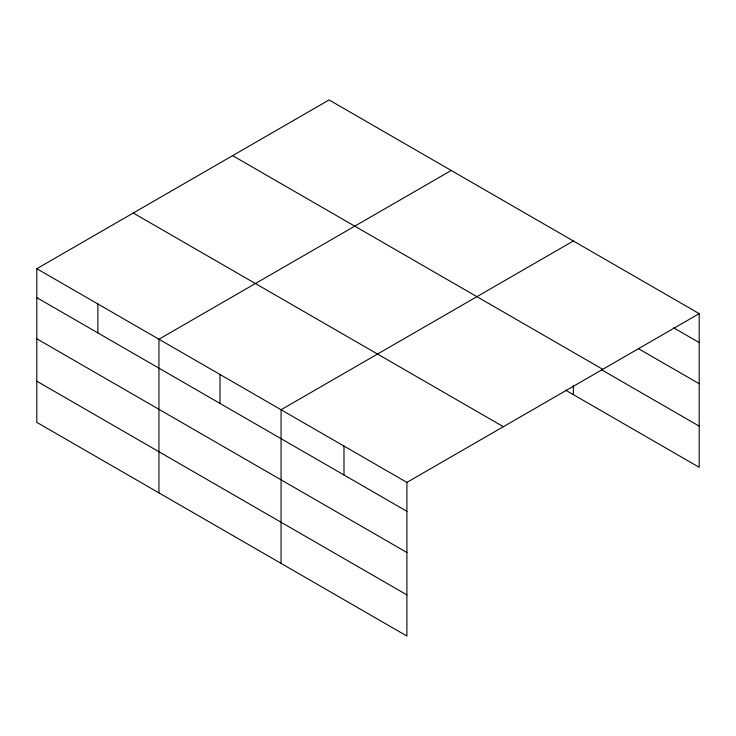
<?xml version="1.0" encoding="UTF-8"?>
<svg xmlns="http://www.w3.org/2000/svg" width="736" height="736" viewBox="0 0 736 736"><rect width="100%" height="100%" fill="white"/><g stroke="black" fill="none" stroke-linecap="round" stroke-linejoin="round"><path stroke-width="1.1" d="M406.907 552.488L406.907 482.393L36.8 268.704L36.8 422.363L406.907 636.042L406.907 552.488L36.8 338.799M565.487 390.089L699.2 467.296L699.2 313.637L329.093 99.958L36.8 268.704M451.223 170.467L158.939 339.222L158.939 492.881M573.362 240.985L281.069 409.74L281.069 563.39M406.907 482.393L699.2 313.637M673.642 327.814L699.2 342.571M638.25 348.542L699.2 383.732M232.631 155.646L602.747 369.325M601.873 369.941L699.2 426.135M133.253 213.017L503.369 426.696M36.8 297.648L406.907 511.327M36.8 381.202L406.907 594.89M573.362 385.498L573.362 394.643M343.988 446.062L343.988 475.005M220.009 374.477L220.009 403.42M97.87 303.968L97.87 332.902"/></g></svg>
